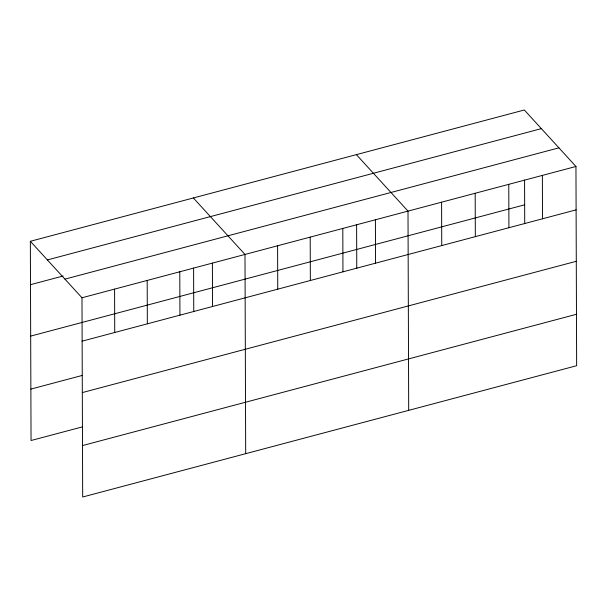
<?xml version="1.0" encoding="UTF-8"?>
<svg xmlns="http://www.w3.org/2000/svg" width="607" height="607" viewBox="0 0 607 607"><rect width="100%" height="100%" fill="white"/><g stroke="black" fill="none" stroke-linecap="round" stroke-linejoin="round"><path stroke-width="0.91" d="M30.35 241.29L524.319 109.996L575.952 166.477L576.65 365.71L82.681 497.004L81.983 297.771L30.35 241.29L31.048 440.523L82.666 426.804M47.392 259.925L541.361 128.638M30.502 284.675L63.105 276.003M64.941 279.129L558.918 147.842M81.983 297.771L575.952 166.477M30.684 336.103L524.653 204.809M82.135 341.157L576.104 209.863M30.866 389.095L82.484 375.369M82.317 392.585L576.286 261.291M82.499 445.576L576.468 314.282M356.37 154.633L408.003 211.115L408.701 410.347M193.36 197.965L244.993 254.447L245.691 453.679M542.362 175.408L542.514 218.786M524.569 180.013L524.721 223.733M508.772 184.331L508.924 227.716M475.182 193.261L475.334 236.647M441.593 202.192L441.744 245.569M375.399 219.787L375.551 263.165M356.613 224.651L356.772 268.37M342.803 228.452L342.955 271.83M310.2 237.117L310.352 280.495M277.596 245.782L277.748 289.16M212.389 263.112L212.541 306.489M193.603 267.975L193.754 311.702M179.786 271.777L179.938 315.162M147.19 280.442L147.342 323.827M114.586 289.107L114.738 332.492"/></g></svg>
